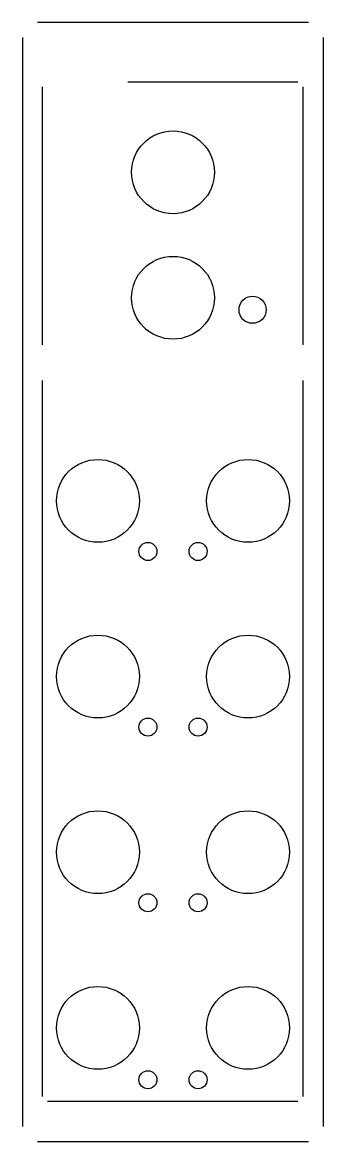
# Model space of a CAD drawing. Header units: millimetres. Extents: x -30 to 30, y -112 to 112.
import ezdxf

# ---------------------------------------------------------------- set-up
doc = ezdxf.new("R2010")
doc.units = ezdxf.units.MM

msp = doc.modelspace()

# ---------------------------------------------------------------- linework, layer by layer
for p, q in [((27, 111.5), (-27, 111.5)), ((-30, 108.5), (-30, -108.5)), ((30, -108.5), (30, 108.5)), ((-26, 47.24), (-26, 98.63)), ((-8.98, 99.63), (24.85, 99.63)), ((25.85, 98.63), (25.85, 47.24)), ((-26.01, -102.49), (-26.01, 40.16)), ((25.86, 40.16), (25.86, -102.49)), ((24.85, -103.51), (-25, -103.51)), ((-27, -111.5), (27, -111.5))]:
    msp.add_line(p, q)
for centre, radius in [((0, 81.63), 8.25), ((0, 56.63), 8.25), ((15.85, 54.24), 2.7), ((-14.95, 16.16), 8.25), ((14.95, 16.16), 8.25), ((-5, 6.08), 1.8), ((5, 6.08), 1.8), ((-14.95, -18.84), 8.25), ((-14.95, -18.84), 8.25), ((14.95, -18.84), 8.25), ((-5, -28.92), 1.8), ((5, -28.92), 1.8), ((-14.95, -53.84), 8.25), ((14.95, -53.84), 8.25), ((-5, -63.92), 1.8), ((5, -63.92), 1.8), ((-14.95, -88.84), 8.25), ((14.95, -88.84), 8.25), ((-5, -99.18), 1.8), ((5, -99.18), 1.8)]:
    msp.add_circle(centre, radius)

doc.saveas('drawing.dxf')
